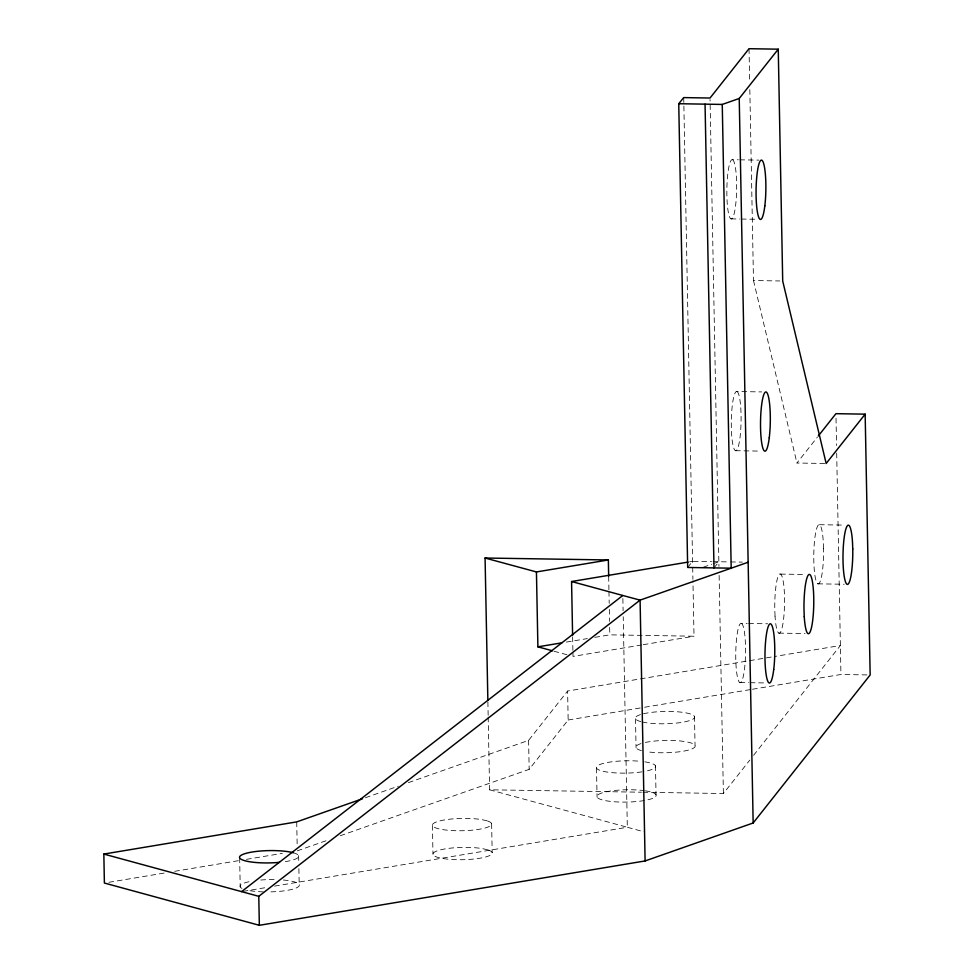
<?xml version="1.0" encoding="UTF-8"?>
<svg xmlns="http://www.w3.org/2000/svg" width="974" height="974" viewBox="0 0 974 974"><rect width="100%" height="100%" fill="white"/><g stroke="black" fill="none" stroke-linecap="round" stroke-linejoin="round"><path stroke-width="0.73" stroke-dasharray="4.87 3.65" d="M408.374 782.633L528.602 740.374L567.611 691.029L772.942 656.768M340.218 835.765L529.162 769.35L568.159 720.005L567.611 691.029M713.991 567.915L718.861 561.742L710.058 99.555M824.698 463.478L796.939 463.015L817.369 437.18M642.925 792.239L723.39 793.53L749.81 760.11M753.584 755.325L840.392 645.506L774.44 656.513M687.681 567.465L692.575 561.341L711.556 561.633M703.313 567.209L711.799 564.226M713.212 563.739L718.861 561.742L729.124 561.913M365.433 797.73L398.354 786.164M297.277 850.862L328.762 839.795M689.58 561.84L692.575 561.341M566.357 642.085L587.334 638.591M594.822 637.349L609.797 634.853L694.012 636.217L692.94 580.808M641.732 644.946L573.016 656.403L572.931 651.91M643.23 644.691L694.012 636.217M568.159 720.005L643.108 707.501M644.605 707.258L751.015 689.495M752.512 689.251L840.939 674.483L867.237 674.921M108.881 882.298L164.204 873.069M174.663 871.316L238.959 860.59M246.434 859.348L282.326 853.358M243.062 891.38L267.083 887.375M274.583 886.121L627.329 827.267L644.544 831.966M713.017 561.657L718.861 561.742L718.946 566.296M732.485 159.699A29.634 4.882 -89.1 0 1 735.601 205.417A29.634 4.882 -89.1 0 1 727.188 202.738A29.634 4.882 -89.1 0 1 732.485 159.699L738.329 159.797M739.79 159.821L758.783 160.126M731.036 218.87L739.802 219.016M741.263 219.04L757.334 219.296M749.822 89.608L753.486 280.524L779.784 280.962M736.928 391.524A29.634 4.882 -89.1 0 1 740.045 437.241A29.634 4.882 -89.1 0 1 731.644 434.574A29.634 4.882 -89.1 0 1 736.928 391.524L761.765 391.925M735.48 450.706L760.317 451.108M819.451 524.706L844.288 525.108M730.585 561.937L742.31 562.132M780.539 574.088L805.376 574.49M817.868 583.828L844.166 584.254M741.384 623.36A29.634 4.882 -89.1 0 1 744.501 669.077A29.634 4.882 -89.1 0 1 736.088 666.399A29.634 4.882 -89.1 0 1 741.384 623.36L747.228 623.445M748.689 623.47L767.682 623.786M778.774 633.124L805.072 633.55M739.936 682.531L748.702 682.677M750.163 682.701L766.234 682.957M488.181 717.083L489.605 789.792L641.403 792.215M553.987 651.216L570.082 655.599M489.605 789.792L627.329 827.267L623.226 616.737M753.486 280.524L796.939 463.015M836.021 418.223L836.544 445.495M836.69 453.08L840.939 674.483M749.03 48.7L749.676 82.035M719.129 575.403L723.39 793.53M683.724 97.595L692.66 565.833M692.684 567.331L692.916 579.311M694.486 716.474L695.034 745.451M655.478 765.808L656.038 794.796M635.511 718.751L636.059 747.728M622.873 598.523L623.104 610.661M608.677 576.438L608.933 589.915M608.957 591.413L609.188 603.393M609.31 609.395L609.541 621.375M609.651 627.366L609.797 634.853M596.502 768.084L597.062 797.061M572.639 636.935L572.895 650.413M528.602 740.374L529.162 769.35M491.627 823.785L492.187 852.761M487.889 701.925L488.157 715.561M432.419 825.368L432.98 854.356M298.628 855.622L298.738 861.418M298.884 868.662L299.188 884.599M296.717 821.886L297.192 846.516M239.653 857.887L240.213 886.876M645.385 790.827A29.634 6.161 -1.1 0 1 637.422 801.456A29.634 6.161 -1.1 0 1 597.172 795.661A29.634 6.161 -1.1 0 1 644.167 790.644M644.825 761.851A29.634 6.161 -1.1 0 1 643.205 771.651M641.927 771.846A29.634 6.161 -1.1 0 1 603.819 771.445A29.634 6.161 -1.1 0 1 603.125 763.458A29.634 6.161 -1.1 0 1 641.014 761.364M645.336 742.456A29.634 6.161 -1.1 0 1 686.305 741.811A29.634 6.161 -1.1 0 1 687.583 750.309A29.634 6.161 -1.1 0 1 646.724 751.697M641.44 750.613A29.634 6.161 -1.1 0 1 642.682 743.089M643.4 713.784A29.634 6.161 -1.1 0 1 686.207 712.919A29.634 6.161 -1.1 0 1 684.734 721.844A29.634 6.161 -1.1 0 1 642.061 721.929M640.88 721.637A29.634 6.161 -1.1 0 1 642.122 714.112M283.361 880.021A29.634 6.161 -1.1 0 1 298.178 886.9A29.634 6.161 -1.1 0 1 267.387 891.916M263.309 891.867A29.634 6.161 -1.1 0 1 246.763 890.053M241.954 888.41A29.634 6.161 -1.1 0 1 252.485 881.044M260.764 880.021A29.634 6.161 -1.1 0 1 274.571 879.571M293.247 852.737A29.634 6.161 -1.1 0 1 283.751 861.844M487.061 820.826L482.106 819.682A29.634 6.161 -1.1 0 0 433.795 823.225A29.634 6.161 -1.1 0 0 465.803 830.615A29.634 6.161 -1.1 0 0 487.061 820.826M487.621 849.803L482.666 848.658A29.634 6.161 -1.1 0 0 434.355 852.201A29.634 6.161 -1.1 0 0 466.363 859.592A29.634 6.161 -1.1 0 0 487.621 849.803M823.541 548.508L823.249 541.179A29.634 4.882 -89.1 0 0 815.153 535.7A29.634 4.882 -89.1 0 0 817.04 583.036A29.634 4.882 -89.1 0 0 823.541 548.508M775.036 616.201L774.768 608.823A29.634 4.882 -89.1 0 1 781.367 574.964A29.634 4.882 -89.1 0 1 783.108 622.593A29.634 4.882 -89.1 0 1 775.036 616.201"/><path stroke-width="1.46" d="M739.229 98.484L778.25 49.175L749.03 48.7L710.034 98.033L683.724 97.595L678.744 103.719L687.681 567.465L731.194 568.183L722.258 104.437L739.229 98.484L753.158 822.981L645.105 860.943L259.34 925.3L104.388 883.041L103.841 854.064L296.717 821.886L362.559 798.741M818.294 435.999L835.936 413.682L865.156 414.157L870.159 674.97L753.158 822.981M865.156 414.157L826.159 463.502L782.706 281.011L778.25 49.175M241.564 891.636L622.812 595.491L640.088 600.13L748.166 562.229M103.841 854.064L258.78 896.324L640.088 600.13L645.105 860.943M487.864 700.416L485.076 558.017L536.443 571.945L608.36 559.965L608.677 576.438M572.602 635.438L571.568 581.527L688.094 562.083M536.443 571.945L537.892 646.833L561.864 642.84M678.744 103.719L722.258 104.437M485.076 558.017L608.36 559.965M571.568 581.527L622.812 595.491M537.892 646.833L552.526 650.815M705.054 104.169L713.991 567.915M258.78 896.324L259.34 925.3M279.526 862.331A29.634 6.161 -1.1 0 1 242.404 859.896A29.634 6.161 -1.1 0 1 254.092 851.726A29.634 6.161 -1.1 0 1 293.247 852.737M852.761 548.983L852.469 541.654A29.634 4.882 -89.1 0 0 844.373 536.187A29.634 4.882 -89.1 0 0 846.26 583.511A29.634 4.882 -89.1 0 0 852.761 548.983M804.256 616.676L803.988 609.298A29.634 4.882 -89.1 0 1 810.587 575.439A29.634 4.882 -89.1 0 1 812.328 623.068A29.634 4.882 -89.1 0 1 804.256 616.676M764.821 205.891A29.634 4.882 -89.1 0 0 761.705 160.174A29.634 4.882 -89.1 0 0 756.408 203.213A29.634 4.882 -89.1 0 0 764.821 205.891M773.721 669.552A29.634 4.882 -89.1 0 0 770.604 623.835A29.634 4.882 -89.1 0 0 765.321 666.873A29.634 4.882 -89.1 0 0 773.721 669.552M769.265 437.716A29.634 4.882 -89.1 0 0 766.148 391.998A29.634 4.882 -89.1 0 0 760.864 435.049A29.634 4.882 -89.1 0 0 769.265 437.716"/></g></svg>
